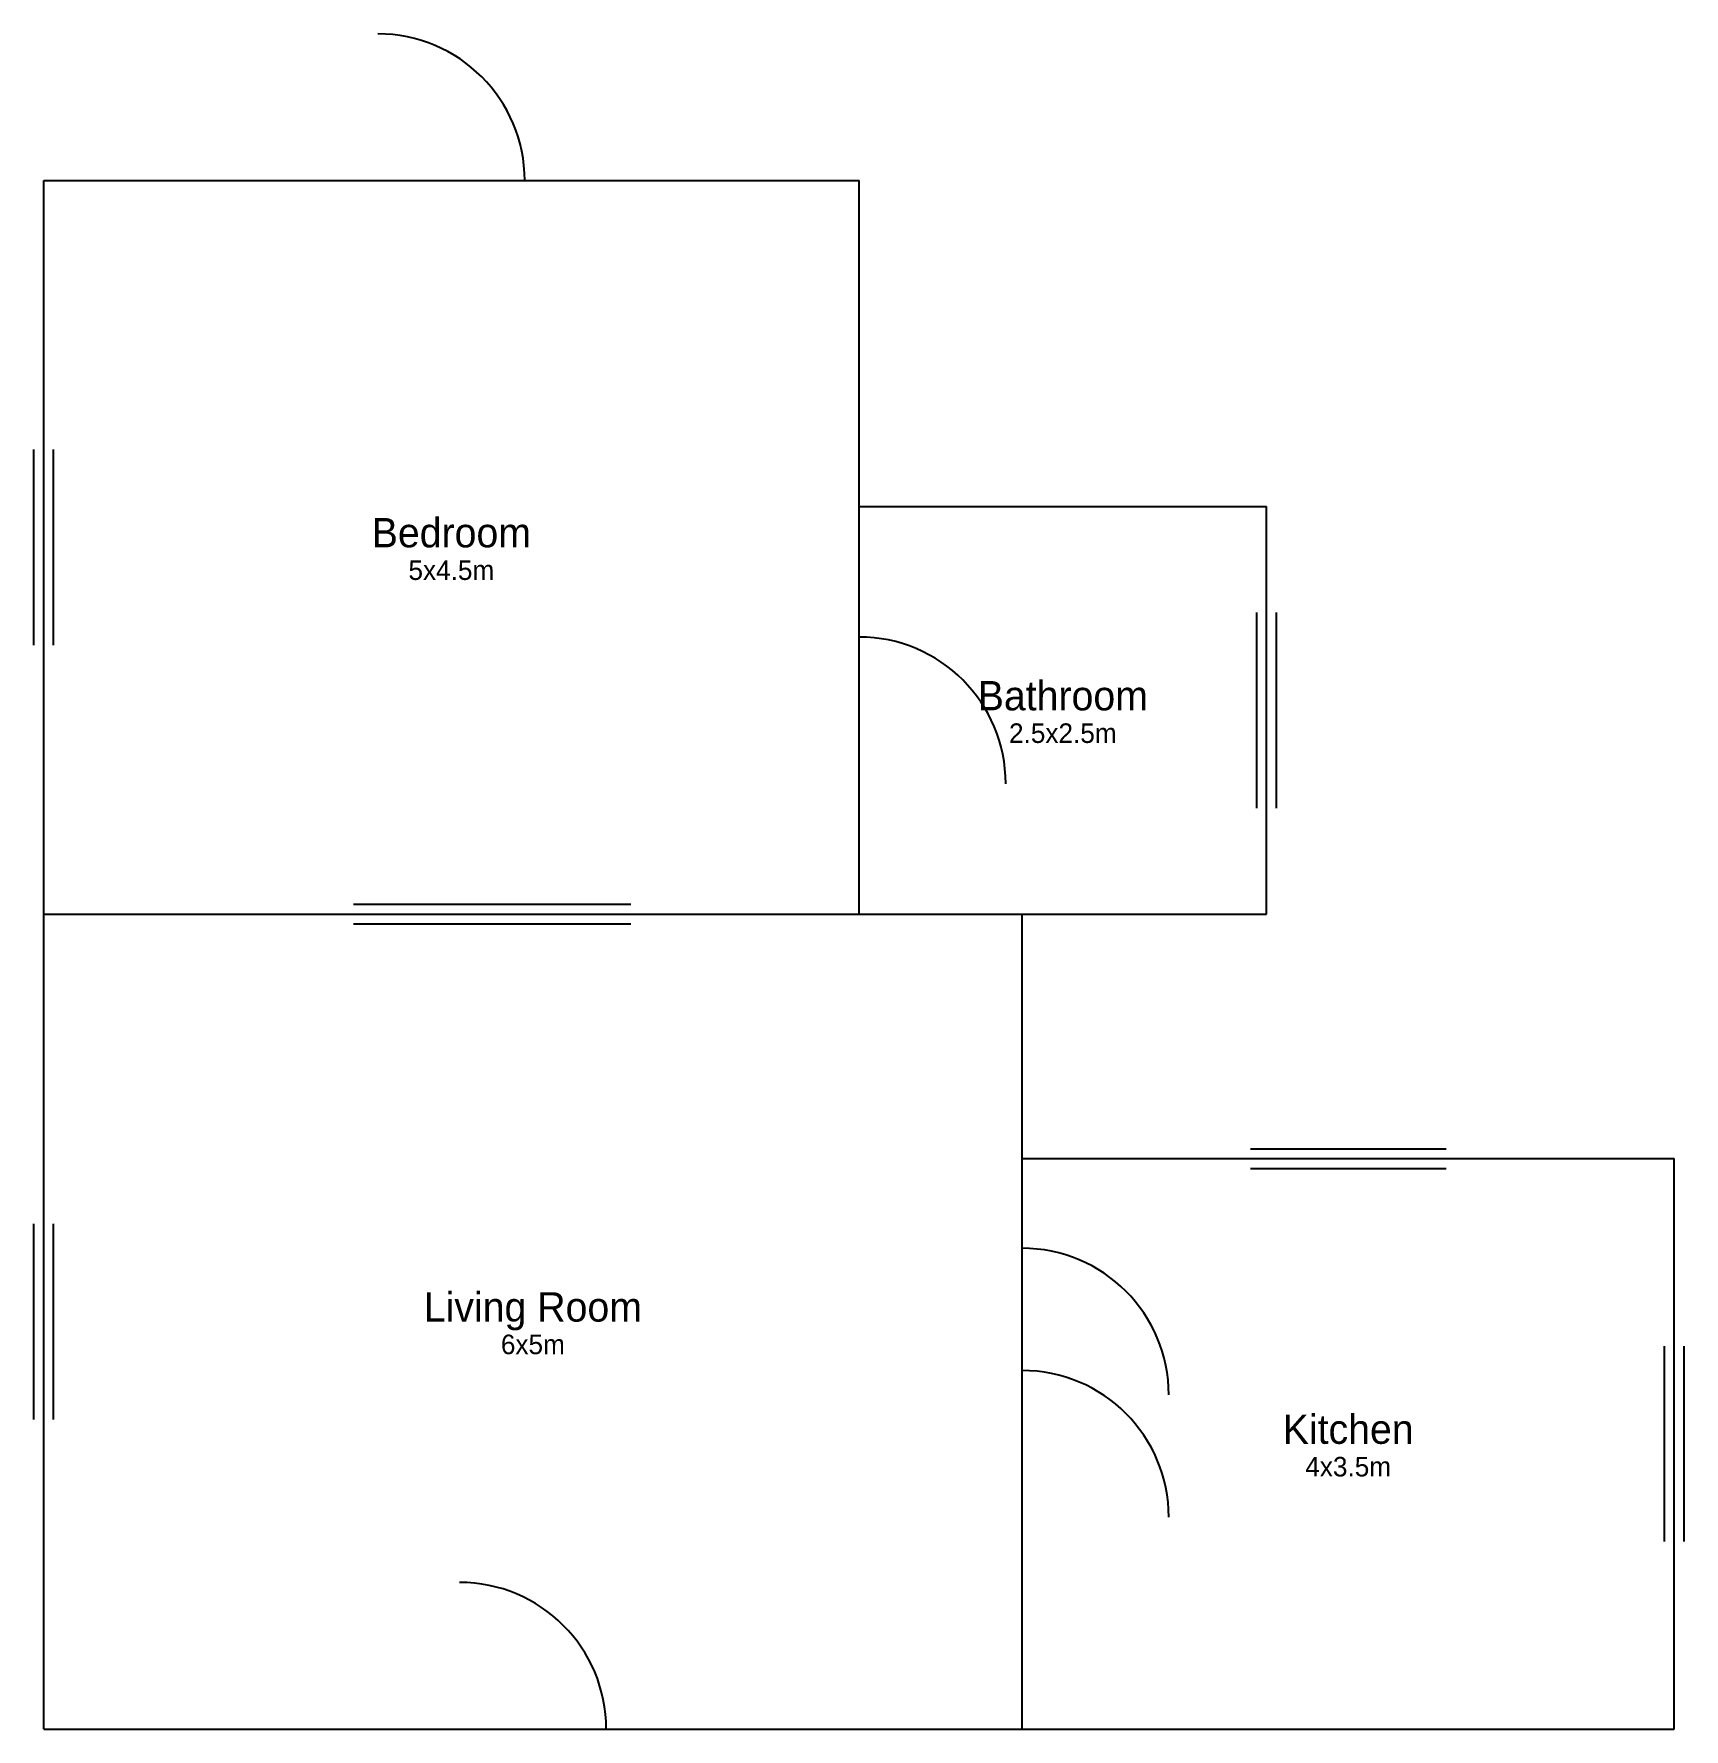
# Model space of a CAD drawing. Header units: millimetres. Extents: x -60 to 10060, y 0 to 10400.
import ezdxf
from ezdxf.enums import TextEntityAlignment as Align

# ---------------------------------------------------------------- set-up
doc = ezdxf.new("R2010")
doc.units = ezdxf.units.MM
for name, color, linetype in [('DOORS', 30, 'CONTINUOUS'), ('TEXT', 2, 'CONTINUOUS'), ('WALLS', 7, 'CONTINUOUS'), ('WINDOWS', 5, 'CONTINUOUS')]:
    doc.layers.add(name, color=color, linetype=linetype)

msp = doc.modelspace()

# ---------------------------------------------------------------- linework, layer by layer
at = {"layer": 'DOORS'}
for p, q in [((2050, 9500), (2950, 9500)), ((5000, 5800), (5000, 6700)), ((6000, 2050), (6000, 2950)), ((6000, 1300), (6000, 2200)), ((2550, 0), (3450, 0))]:
    msp.add_line(p, q, dxfattribs=at)
for centre in [(2050, 9500), (5000, 5800), (6000, 2050), (6000, 1300), (2550, 0)]:
    msp.add_arc(centre, 900, 0, 90, dxfattribs=at)
at = {"layer": 'WALLS'}
for p, q in [((0, 9500), (2050, 9500)), ((0, 7850), (0, 9500)), ((2950, 9500), (5000, 9500)), ((5000, 5000), (5000, 9500)), ((5000, 7500), (7500, 7500)), ((5000, 6700), (5000, 7500)), ((7500, 6850), (7500, 7500)), ((0, 5000), (0, 6650)), ((5000, 5000), (5000, 5800)), ((7500, 5000), (7500, 5650)), ((0, 5000), (2400, 5000)), ((0, 3100), (0, 5000)), ((0, 5000), (1900, 5000)), ((3100, 5000), (5000, 5000)), ((3600, 5000), (6000, 5000)), ((5000, 5000), (7500, 5000)), ((6000, 2950), (6000, 5000)), ((6000, 3500), (7400, 3500)), ((6000, 2200), (6000, 3500)), ((8600, 3500), (10000, 3500)), ((10000, 2350), (10000, 3500)), ((6000, 0), (6000, 2050)), ((0, 0), (0, 1900)), ((6000, 0), (6000, 1300)), ((10000, 0), (10000, 1150)), ((0, 0), (2550, 0)), ((3450, 0), (6000, 0)), ((6000, 0), (10000, 0))]:
    msp.add_line(p, q, dxfattribs=at)
at = {"layer": 'WINDOWS'}
for p, q in [((-60, 6650), (-60, 7850)), ((0, 6650), (0, 7850)), ((60, 6650), (60, 7850)), ((7440, 5650), (7440, 6850)), ((7500, 5650), (7500, 6850)), ((7560, 5650), (7560, 6850)), ((1900, 5060), (3100, 5060)), ((1900, 5000), (3100, 5000)), ((2400, 5060), (3600, 5060)), ((2400, 5000), (3600, 5000)), ((1900, 4940), (3100, 4940)), ((2400, 4940), (3600, 4940)), ((7400, 3560), (8600, 3560)), ((7400, 3500), (8600, 3500)), ((7400, 3440), (8600, 3440)), ((-60, 1900), (-60, 3100)), ((0, 1900), (0, 3100)), ((60, 1900), (60, 3100)), ((9940, 1150), (9940, 2350)), ((10000, 1150), (10000, 2350)), ((10060, 1150), (10060, 2350))]:
    msp.add_line(p, q, dxfattribs=at)

# ---------------------------------------------------------------- texts
at = {"layer": 'TEXT'}
for s, height, p in [('Bedroom', 180, (2500, 7250)), ('5x4.5m', 120, (2500, 7050)), ('Bathroom', 180, (6250, 6250)), ('2.5x2.5m', 120, (6250, 6050)), ('Living Room', 180, (3000, 2500)), ('6x5m', 120, (3000, 2300)), ('Kitchen', 180, (8000, 1750)), ('4x3.5m', 120, (8000, 1550))]:
    msp.add_text(s, height=height, dxfattribs=at).set_placement(p, align=Align.CENTER)

doc.saveas('drawing.dxf')
